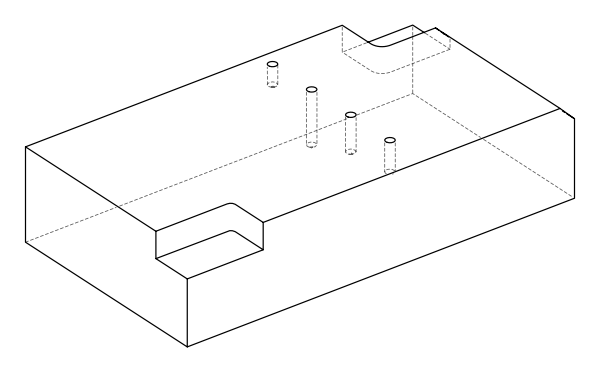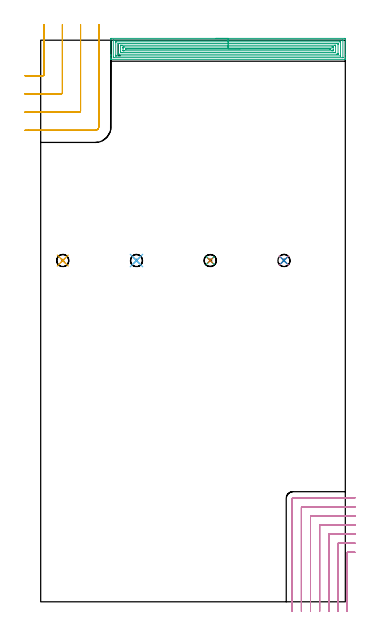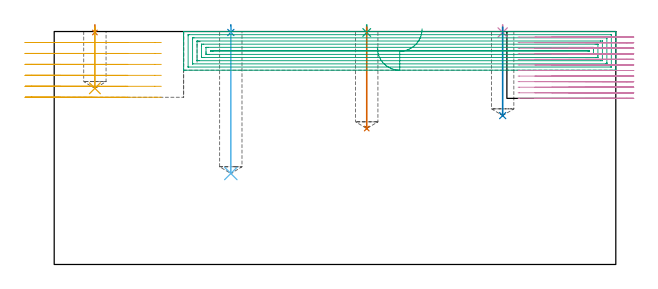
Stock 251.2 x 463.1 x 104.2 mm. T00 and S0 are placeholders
(PLAN: 11 operations, 4 tool changes, 36.3 min)
(1 SPOT_DRILL | STEP1POCKET | NXT0321_9005460120000 | 0.03 min | 0 mm3)
(2 SPOT_DRILL_1 | STEP1POCKET_1 | NXT0321_9005460120000 | 0.03 min | 1 mm3)
(3 SPOT_DRILL_2 | STEP1POCKET_2 | NXT0321_9005460120000 | 0.03 min | 1 mm3)
(4 SPOT_DRILL_3 | STEP1POCKET_3 | NXT0321_9005460120000 | 0.03 min | 0 mm3)
(5 DRILL_BLIND_HOLE_INTO_CENTER | STEP1POCKET | UGT0301_032 | 0.11 min | 1826 mm3)
(6 DRILL_BLIND_HOLE_INTO_CENTER_1 | STEP1POCKET_1 | UGT0301_032 | 0.26 min | 4799 mm3)
(7 DRILL_BLIND_HOLE_INTO_CENTER_2 | STEP1POCKET_2 | UGT0301_032 | 0.18 min | 3230 mm3)
(8 DRILL_BLIND_HOLE_INTO_CENTER_3 | STEP1POCKET_3 | UGT0301_032 | 0.16 min | 2776 mm3)
(9 AREA_MILL | FG_CHAMFER_SURFACE | UGT0205_001 | 11.02 min | 30059 mm3)
(10 MILL_CORNER_NOTCH_RECTANGULAR | CORNER_NOTCH_RECTANGULAR | NXT0201_013 | Follow Part, ap 2.5, ae 75% | 18.94 min | 132044 mm3)
(11 MILL_CORNER_NOTCH_RECTANGULAR_1 | CORNER_NOTCH_RECTANGULAR_1 | UGT0201_136 | Follow Part, ap 5, ae 75% | 5.52 min | 141330 mm3)
(TOOL NXT0321_9005460120000 | NC Spot Drill, 142deg, 12mm, Carbide, Uncoated | D12 PA142 FL30 Z2)
(TOOL UGT0301_032 | Twist Drill 10 mm | D10 PA118 FL87 Z2)
(TOOL UGT0205_001 | Chamfer Mill 20 x 3 x 45 deg. | D20 FL50 Z2)
(TOOL NXT0201_013 | ENDMILL 10mm | D10 FL30 Z4)
(TOOL UGT0201_136 | Carbide End Mill 20.0 | D20 FL30 Z4)
(OP 1 SPOT_DRILL)
G17 G21 G94 G90
T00 M6
G54
G17 G0 G90 X18.2 Y281.4 S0 M3
G43 Z114.2 H0
G94 G81 G98 Z103.77 F250. R107.2
G80
M5
M2
(OP 2 SPOT_DRILL_1)
G17 G21 G94 G90
T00 M6
G54
G17 G0 G90 X79. Y281.4 S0 M3
G43 Z114.2 H0
G94 G81 G98 Z103.77 F250. R107.2
G80
M5
M2
(OP 3 SPOT_DRILL_2)
G17 G21 G94 G90
T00 M6
G54
G17 G0 G90 X139.8 Y281.4 S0 M3
G43 Z114.2 H0
G94 G81 G98 Z103.77 F250. R107.2
G80
M5
M2
(OP 4 SPOT_DRILL_3)
G17 G21 G94 G90
T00 M6
G54
G17 G0 G90 X200.6 Y281.4 S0 M3
G43 Z114.2 H0
G94 G81 G98 Z103.77 F250. R107.2
G80
M5
M2
(OP 5 DRILL_BLIND_HOLE_INTO_CENTER)
G17 G21 G94 G90
T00 M6
G54
G17 G0 G90 X18.2 Y281.4 S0 M3
G43 Z114.2 H0
G94 G81 G98 Z78.8 F250. R106.2
G80
M5
M2
(OP 6 DRILL_BLIND_HOLE_INTO_CENTER_1)
G17 G21 G94 G90
T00 M6
G54
G17 G0 G90 X79. Y281.4 S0 M3
G43 Z114.2 H0
G94 G81 G98 Z40.7 F250. R106.2
G80
M5
M2
(OP 7 DRILL_BLIND_HOLE_INTO_CENTER_2)
G17 G21 G94 G90
T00 M6
G54
G17 G0 G90 X139.8 Y281.4 S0 M3
G43 Z114.2 H0
G94 G81 G98 Z60.8 F250. R106.2
G80
M5
M2
(OP 8 DRILL_BLIND_HOLE_INTO_CENTER_3)
G17 G21 G94 G90
T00 M6
G54
G17 G0 G90 X200.6 Y281.4 S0 M3
G43 Z114.2 H0
G94 G81 G98 Z66.6 F250. R106.2
G80
M5
M2
(OP 9 AREA_MILL)
G17 G21 G94 G90
T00 M6
G54
G17 G0 G90 X144.55 Y464.6 S1061 M3
G43 Z114.2 H0
Z96.9
G94 G1 X144.588 Z96.028 F250.
X144.702 Z95.164
X144.891 Z94.312
X145.153 Z93.48
X145.487 Z92.674
X145.89 Z91.9
X146.359 Z91.164
X146.89 Z90.472
X147.479 Z89.829
X148.122 Z89.24
X148.814 Z88.709
X149.55 Z88.24
X150.324 Z87.837
X151.13 Z87.503
X151.962 Z87.241
X152.814 Z87.052
X153.678 Z86.938
X154.55 Z86.9
X250.582
X250.866 Y464.597 Z86.902
X251.19 Y464.592 Z86.906
X251.2 Y464.262 Z87.235
Y451.209 Z100.286
Y448.806 Z102.689
Y448.122 Z103.377
Y447.769 Z103.73
Y447.364 Z104.128
X251.19 Y447.303 Z104.188
X251.029 Y447.3 Z104.2
X58.071
X57.91 Y447.303 Z104.188
X57.904 Y447.335 Z104.156
X57.902 Y447.363 Z104.129
X57.9 Y447.769 Z103.73
Y448.122 Z103.377
Y448.806 Z102.689
Y450.041 Z101.456
Y450.592 Z100.902
Y451.209 Z100.286
X57.901 Y463.987 Z87.51
X57.906 Y464.593 Z86.904
X57.909 Y464.595 Z86.902
X58.518 Y464.6 Z86.9
X154.55
Y463.186 Z88.314
X248.796
X249.185 Y463.179 Z88.321
X249.19 Y463.151 Z88.349
X249.194 Y463.094 Z88.406
X249.199 Y462.691 Z88.809
Y448.806 Z102.694
X249.197 Y448.756 Z102.744
X249.194 Y448.731 Z102.769
X249.192 Y448.724 Z102.776
X249.162 Y448.721 Z102.779
X248.979 Y448.716 Z102.784
X248.887 Y448.715 Z102.785
X60.304 Y448.714 Z102.786
X59.915 Y448.721 Z102.779
X59.91 Y448.749 Z102.751
X59.906 Y448.806 Z102.694
X59.901 Y449.209 Z102.291
Y463.094 Z88.406
X59.903 Y463.144 Z88.356
X59.906 Y463.169 Z88.331
X59.908 Y463.176 Z88.324
X59.938 Y463.179 Z88.321
X60.121 Y463.184 Z88.316
X60.213 Y463.185 Z88.315
X154.55 Y463.186 Z88.314
Y461.771 Z89.729
X246.546
X247.009 Y461.769 Z89.731
X247.163 Y461.766 Z89.734
X247.182 Y461.765 Z89.735
X247.19 Y461.727 Z89.773
X247.195 Y461.626 Z89.874
X247.198 Y461.499 Z90.001
X247.2 Y461.308 Z90.192
Y461.117 Z90.383
Y450.402 Z101.098
X247.196 Y450.21 Z101.29
X247.192 Y450.156 Z101.344
X247.188 Y450.134 Z101.366
X247.181 Y450.133 Z101.367
X247.125 Y450.13 Z101.37
X247.009 Y450.129 Z101.371
X62.554
X62.091 Y450.131 Z101.369
X61.938 Y450.134 Z101.366
X61.918 Y450.135 Z101.365
X61.91 Y450.173 Z101.327
X61.905 Y450.274 Z101.226
X61.902 Y450.401 Z101.099
X61.9 Y450.592 Z100.908
Y450.783 Z100.717
Y461.499 Z90.001
X61.904 Y461.69 Z89.81
X61.908 Y461.744 Z89.756
X61.912 Y461.766 Z89.734
X61.919 Y461.767 Z89.733
X61.975 Y461.77 Z89.73
X62.091 Y461.771 Z89.729
X154.55
Y460.357 Z91.143
X244.387
X245.168 Y460.352 Z91.148
X245.185 Y460.351 Z91.149
X245.19 Y460.336 Z91.164
X245.195 Y460.285 Z91.215
X245.198 Y460.179 Z91.321
X245.2 Y459.968 Z91.532
Y459.544 Z91.956
Y451.943 Z99.557
X245.198 Y451.725 Z99.775
X245.194 Y451.616 Z99.884
X245.19 Y451.563 Z99.937
X245.184 Y451.549 Z99.951
X245.16 Y451.548 Z99.952
X244.329 Y451.543 Z99.957
X244.271
X64.713
X63.932 Y451.548 Z99.952
X63.915 Y451.549 Z99.951
X63.91 Y451.564 Z99.936
X63.905 Y451.615 Z99.885
X63.902 Y451.721 Z99.779
X63.9 Y453.271 Z98.229
Y459.957 Z91.543
X63.902 Y460.175 Z91.325
X63.906 Y460.284 Z91.216
X63.91 Y460.337 Z91.163
X63.916 Y460.351 Z91.149
X63.94 Y460.352 Z91.148
X64.771 Y460.357 Z91.143
X64.829
X154.55
Y458.943 Z92.557
X242.228
X242.542 Y458.942 Z92.558
X243.126 Y458.938 Z92.562
X243.174 Y458.936 Z92.564
X243.19 Y458.925 Z92.575
X243.196 Y458.868 Z92.632
X243.199 Y458.629 Z92.871
X243.2 Y457.972 Z93.528
X243.199 Y453.107 Z98.393
X243.197 Y453.025 Z98.475
X243.194 Y452.984 Z98.516
X243.191 Y452.968 Z98.532
X243.169 Y452.964 Z98.536
X242.854 Y452.959 Z98.541
X242.542 Y452.958 Z98.542
X241.963 Y452.957 Z98.543
X66.872
X66.558 Y452.958 Z98.542
X65.974 Y452.962 Z98.539
X65.926 Y452.964 Z98.536
X65.91 Y452.975 Z98.525
X65.904 Y453.032 Z98.468
X65.902 Y453.271 Z98.229
X65.9 Y453.928 Z97.572
X65.901 Y458.793 Z92.707
X65.903 Y458.875 Z92.625
X65.906 Y458.916 Z92.584
X65.909 Y458.932 Z92.568
X65.931 Y458.936 Z92.564
X66.246 Y458.941 Z92.559
X66.558 Y458.942 Z92.558
X67.137 Y458.943 Z92.557
X154.55
Y457.529 Z93.971
X240.07
X240.756 Y457.528 Z93.972
X240.966 Y457.526 Z93.974
X241.125 Y457.522 Z93.978
X241.19 Y457.516 Z93.984
X241.193 Y457.478 Z94.022
X241.198 Y457.294 Z94.206
X241.2 Y455.506 Z95.994
X241.199 Y455.057 Z96.443
X241.197 Y454.616 Z96.884
X241.19 Y454.466 Z97.034
X241.176 Y454.378 Z97.122
X241.099 Y454.376 Z97.124
X240.756 Y454.373 Z97.127
X240.548 Y454.371 Z97.129
X239.862
X69.03
X68.344 Y454.372 Z97.128
X68.134 Y454.374 Z97.126
X67.976 Y454.378 Z97.122
X67.91 Y454.384 Z97.116
X67.907 Y454.422 Z97.078
X67.902 Y454.606 Z96.894
X67.9 Y456.394 Z95.106
X67.901 Y456.843 Z94.657
X67.904 Y457.284 Z94.216
X67.91 Y457.435 Z94.065
X67.924 Y457.522 Z93.978
X68.002 Y457.524 Z93.976
X68.344 Y457.527 Z93.973
X68.552 Y457.529 Z93.971
X69.238
X154.55
Y456.115 Z95.385
X238.805 Y456.114 Z95.386
X238.969 Z95.387
X239.134 Y456.11 Z95.39
X239.178 Y456.108 Z95.392
X239.191 Y456.103 Z95.397
X239.193 Y456.088 Z95.412
X239.197 Y456.027 Z95.473
X239.196 Y455.95 Z95.55
X239.19 Y455.835 Z95.665
X239.18 Y455.792 Z95.708
X239.13 Y455.79 Z95.71
X238.969 Y455.788 Z95.712
X238.24 Y455.785 Z95.715
X238.076
X70.295 Y455.786 Z95.714
X70.131
X69.967 Y455.79 Z95.71
X69.922 Y455.792 Z95.708
X69.909 Y455.797 Z95.703
X69.907 Y455.812 Z95.688
X69.903 Y455.873 Z95.627
X69.904 Y455.95 Z95.55
X69.91 Y456.065 Z95.435
X69.92 Y456.108 Z95.392
X69.97 Y456.11 Z95.39
X70.131 Y456.112 Z95.388
X70.86 Y456.115 Z95.385
X71.024
X154.55
X155.422 Z95.423
X156.287 Z95.537
X157.138 Z95.726
X157.97 Z95.988
X158.776 Z96.322
X159.55 Z96.725
X160.286 Z97.194
X160.978 Z97.725
X161.621 Z98.314
X162.21 Z98.957
X162.742 Z99.65
X163.21 Z100.385
X163.613 Z101.159
X163.947 Z101.965
X164.209 Z102.797
X164.398 Z103.649
X164.512 Z104.514
X164.55 Z105.385
G0 Z114.2
M5
M2
(OP 10 MILL_CORNER_NOTCH_RECTANGULAR)
G17 G21 G94 G90
T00 M6
G54
G17 G0 G90 X259.2 Y40.8 S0 M3
G43 Z114.2 H0
Z101.708
G94 G1 X256.2 F250.
X252.996 F500.
G3 X252.5 Y40.304 R0.5
G1 Y-4.828
Y-7.828 F250.
G0 Z114.2
X259.2 Y48.3
Z101.708
G1 X256.2
X245.496 F500.
G3 X245. Y47.804 R0.5
G1 Y-5.
Y-8. F250.
G0 Z114.2
X259.2 Y55.8
Z101.708
G1 X256.2
X237.996 F500.
G3 X237.5 Y55.304 R0.5
G1 Y-5.
Y-8. F250.
G0 Z114.2
X259.2 Y63.3
Z101.708
G1 X256.2
X230.496 F500.
G3 X230. Y62.804 R0.5
G1 Y-5.
Y-8. F250.
G0 Z114.2
X259.2 Y70.8
Z101.708
G1 X256.2
X222.996 F500.
G3 X222.5 Y70.304 R0.5
G1 Y-5.
Y-8. F250.
G0 Z114.2
X259.2 Y78.3
Z101.708
G1 X256.2
X215.496 F500.
G3 X215. Y77.804 R0.5
G1 Y-5.
Y-8. F250.
G0 Z114.2
X259.2 Y85.8
Z101.708
G1 X256.2
X207.997 F500.
G3 X207.5 Y85.303 R0.5
G1 Y-5.
Y-8. F250.
G0 Z114.2
X259.2 Y40.8
Z99.217
G1 X256.2
X252.996 F500.
G3 X252.5 Y40.304 R0.5
G1 Y-4.828
Y-7.828 F250.
G0 Z114.2
X259.2 Y48.3
Z99.217
G1 X256.2
X245.496 F500.
G3 X245. Y47.804 R0.5
G1 Y-5.
Y-8. F250.
G0 Z114.2
X259.2 Y55.8
Z99.217
G1 X256.2
X237.996 F500.
G3 X237.5 Y55.304 R0.5
G1 Y-5.
Y-8. F250.
G0 Z114.2
X259.2 Y63.3
Z99.217
G1 X256.2
X230.496 F500.
G3 X230. Y62.804 R0.5
G1 Y-5.
Y-8. F250.
G0 Z114.2
X259.2 Y70.8
Z99.217
G1 X256.2
X222.996 F500.
G3 X222.5 Y70.304 R0.5
G1 Y-5.
Y-8. F250.
G0 Z114.2
X259.2 Y78.3
Z99.217
G1 X256.2
X215.496 F500.
G3 X215. Y77.804 R0.5
G1 Y-5.
Y-8. F250.
G0 Z114.2
X259.2 Y85.8
Z99.217
G1 X256.2
X207.997 F500.
G3 X207.5 Y85.303 R0.5
G1 Y-5.
Y-8. F250.
G0 Z114.2
X259.2 Y40.8
Z96.725
G1 X256.2
X252.996 F500.
G3 X252.5 Y40.304 R0.5
G1 Y-4.828
Y-7.828 F250.
G0 Z114.2
X259.2 Y48.3
Z96.725
G1 X256.2
X245.496 F500.
G3 X245. Y47.804 R0.5
G1 Y-5.
Y-8. F250.
G0 Z114.2
X259.2 Y55.8
Z96.725
G1 X256.2
X237.996 F500.
G3 X237.5 Y55.304 R0.5
G1 Y-5.
Y-8. F250.
G0 Z114.2
X259.2 Y63.3
Z96.725
G1 X256.2
X230.496 F500.
G3 X230. Y62.804 R0.5
G1 Y-5.
Y-8. F250.
G0 Z114.2
X259.2 Y70.8
Z96.725
G1 X256.2
X222.996 F500.
G3 X222.5 Y70.304 R0.5
G1 Y-5.
Y-8. F250.
G0 Z114.2
X259.2 Y78.3
Z96.725
G1 X256.2
X215.496 F500.
G3 X215. Y77.804 R0.5
G1 Y-5.
Y-8. F250.
G0 Z114.2
X259.2 Y85.8
Z96.725
G1 X256.2
X207.997 F500.
G3 X207.5 Y85.303 R0.5
G1 Y-5.
Y-8. F250.
G0 Z114.2
X259.2 Y40.8
Z94.233
G1 X256.2
X252.996 F500.
G3 X252.5 Y40.305 R0.5
G1 Y-4.828
Y-7.828 F250.
G0 Z114.2
X259.2 Y48.3
Z94.233
G1 X256.2
X245.496 F500.
G3 X245. Y47.804 R0.5
G1 Y-5.
Y-8. F250.
G0 Z114.2
X259.2 Y55.8
Z94.233
G1 X256.2
X237.996 F500.
G3 X237.5 Y55.304 R0.5
G1 Y-5.
Y-8. F250.
G0 Z114.2
X259.2 Y63.3
Z94.233
G1 X256.2
X230.496 F500.
G3 X230. Y62.804 R0.5
G1 Y-5.
Y-8. F250.
G0 Z114.2
X259.2 Y70.8
Z94.233
G1 X256.2
X222.996 F500.
G3 X222.5 Y70.304 R0.5
G1 Y-5.
Y-8. F250.
G0 Z114.2
X259.2 Y78.3
Z94.233
G1 X256.2
X215.496 F500.
G3 X215. Y77.804 R0.5
G1 Y-5.
Y-8. F250.
G0 Z114.2
X259.2 Y85.8
Z94.233
G1 X256.2
X207.997 F500.
G3 X207.5 Y85.303 R0.5
G1 Y-5.
Y-8. F250.
G0 Z114.2
X259.2 Y40.8
Z91.742
G1 X256.2
X252.996 F500.
G3 X252.5 Y40.305 R0.5
G1 Y-4.828
Y-7.828 F250.
G0 Z114.2
X259.2 Y48.3
Z91.742
G1 X256.2
X245.496 F500.
G3 X245. Y47.804 R0.5
G1 Y-5.
Y-8. F250.
G0 Z114.2
X259.2 Y55.8
Z91.742
G1 X256.2
X237.996 F500.
G3 X237.5 Y55.304 R0.5
G1 Y-5.
Y-8. F250.
G0 Z114.2
X259.2 Y63.3
Z91.742
G1 X256.2
X230.496 F500.
G3 X230. Y62.804 R0.5
G1 Y-5.
Y-8. F250.
G0 Z114.2
X259.2 Y70.8
Z91.742
G1 X256.2
X222.996 F500.
G3 X222.5 Y70.304 R0.5
G1 Y-5.
Y-8. F250.
G0 Z114.2
X259.2 Y78.3
Z91.742
G1 X256.2
X215.496 F500.
G3 X215. Y77.804 R0.5
G1 Y-5.
Y-8. F250.
G0 Z114.2
X259.2 Y85.8
Z91.742
G1 X256.2
X207.997 F500.
G3 X207.5 Y85.303 R0.5
G1 Y-5.
Y-8. F250.
G0 Z114.2
X259.2 Y40.8
Z89.25
G1 X256.2
X252.996 F500.
G3 X252.5 Y40.305 R0.5
G1 Y-4.828
Y-7.828 F250.
G0 Z114.2
X259.2 Y48.3
Z89.25
G1 X256.2
X245.496 F500.
G3 X245. Y47.804 R0.5
G1 Y-5.
Y-8. F250.
G0 Z114.2
X259.2 Y55.8
Z89.25
G1 X256.2
X237.996 F500.
G3 X237.5 Y55.304 R0.5
G1 Y-5.
Y-8. F250.
G0 Z114.2
X259.2 Y63.3
Z89.25
G1 X256.2
X230.496 F500.
G3 X230. Y62.804 R0.5
G1 Y-5.
Y-8. F250.
G0 Z114.2
X259.2 Y70.8
Z89.25
G1 X256.2
X222.996 F500.
G3 X222.5 Y70.304 R0.5
G1 Y-5.
Y-8. F250.
G0 Z114.2
X259.2 Y78.3
Z89.25
G1 X256.2
X215.496 F500.
G3 X215. Y77.804 R0.5
G1 Y-5.
Y-8. F250.
G0 Z114.2
X259.2 Y85.8
Z89.25
G1 X256.2
X207.997 F500.
G3 X207.5 Y85.303 R0.5
G1 Y-5.
Y-8. F250.
G0 Z114.2
X259.2 Y40.8
Z86.758
G1 X256.2
X252.996 F500.
G3 X252.5 Y40.305 R0.5
G1 Y-4.828
Y-7.828 F250.
G0 Z114.2
X259.2 Y48.3
Z86.758
G1 X256.2
X245.496 F500.
G3 X245. Y47.804 R0.5
G1 Y-5.
Y-8. F250.
G0 Z114.2
X259.2 Y55.8
Z86.758
G1 X256.2
X237.996 F500.
G3 X237.5 Y55.304 R0.5
G1 Y-5.
Y-8. F250.
G0 Z114.2
X259.2 Y63.3
Z86.758
G1 X256.2
X230.496 F500.
G3 X230. Y62.804 R0.5
G1 Y-5.
Y-8. F250.
G0 Z114.2
X259.2 Y70.8
Z86.758
G1 X256.2
X222.996 F500.
G3 X222.5 Y70.304 R0.5
G1 Y-5.
Y-8. F250.
G0 Z114.2
X259.2 Y78.3
Z86.758
G1 X256.2
X215.496 F500.
G3 X215. Y77.804 R0.5
G1 Y-5.
Y-8. F250.
G0 Z114.2
X259.2 Y85.8
Z86.758
G1 X256.2
X207.997 F500.
G3 X207.5 Y85.303 R0.5
G1 Y-5.
Y-8. F250.
G0 Z114.2
X259.2 Y40.8
Z84.267
G1 X256.2
X252.996 F500.
G3 X252.5 Y40.305 R0.5
G1 Y-4.828
Y-7.828 F250.
G0 Z114.2
X259.2 Y48.3
Z84.267
G1 X256.2
X245.496 F500.
G3 X245. Y47.804 R0.5
G1 Y-5.
Y-8. F250.
G0 Z114.2
X259.2 Y55.8
Z84.267
G1 X256.2
X237.996 F500.
G3 X237.5 Y55.304 R0.5
G1 Y-5.
Y-8. F250.
G0 Z114.2
X259.2 Y63.3
Z84.267
G1 X256.2
X230.496 F500.
G3 X230. Y62.804 R0.5
G1 Y-5.
Y-8. F250.
G0 Z114.2
X259.2 Y70.8
Z84.267
G1 X256.2
X222.996 F500.
G3 X222.5 Y70.304 R0.5
G1 Y-5.
Y-8. F250.
G0 Z114.2
X259.2 Y78.3
Z84.267
G1 X256.2
X215.496 F500.
G3 X215. Y77.804 R0.5
G1 Y-5.
Y-8. F250.
G0 Z114.2
X259.2 Y85.8
Z84.267
G1 X256.2
X207.997 F500.
G3 X207.5 Y85.303 R0.5
G1 Y-5.
Y-8. F250.
G0 Z114.2
X259.2 Y40.8
Z81.775
G1 X256.2
X252.996 F500.
G3 X252.5 Y40.305 R0.5
G1 Y-4.828
Y-7.828 F250.
G0 Z114.2
X259.2 Y48.3
Z81.775
G1 X256.2
X245.496 F500.
G3 X245. Y47.804 R0.5
G1 Y-5.
Y-8. F250.
G0 Z114.2
X259.2 Y55.8
Z81.775
G1 X256.2
X237.996 F500.
G3 X237.5 Y55.304 R0.5
G1 Y-5.
Y-8. F250.
G0 Z114.2
X259.2 Y63.3
Z81.775
G1 X256.2
X230.496 F500.
G3 X230. Y62.804 R0.5
G1 Y-5.
Y-8. F250.
G0 Z114.2
X259.2 Y70.8
Z81.775
G1 X256.2
X222.996 F500.
G3 X222.5 Y70.304 R0.5
G1 Y-5.
Y-8. F250.
G0 Z114.2
X259.2 Y78.3
Z81.775
G1 X256.2
X215.496 F500.
G3 X215. Y77.804 R0.5
G1 Y-5.
Y-8. F250.
G0 Z114.2
X259.2 Y85.8
Z81.775
G1 X256.2
X207.997 F500.
G3 X207.5 Y85.303 R0.5
G1 Y-5.
Y-8. F250.
G0 Z114.2
X259.2 Y40.8
Z79.283
G1 X256.2
X252.996 F500.
G3 X252.5 Y40.305 R0.5
G1 Y-4.828
Y-7.828 F250.
G0 Z114.2
X259.2 Y48.3
Z79.283
G1 X256.2
X245.496 F500.
G3 X245. Y47.804 R0.5
G1 Y-5.
Y-8. F250.
G0 Z114.2
X259.2 Y55.8
Z79.283
G1 X256.2
X237.996 F500.
G3 X237.5 Y55.304 R0.5
G1 Y-5.
Y-8. F250.
G0 Z114.2
X259.2 Y63.3
Z79.283
G1 X256.2
X230.496 F500.
G3 X230. Y62.804 R0.5
G1 Y-5.
Y-8. F250.
G0 Z114.2
X259.2 Y70.8
Z79.283
G1 X256.2
X222.996 F500.
G3 X222.5 Y70.304 R0.5
G1 Y-5.
Y-8. F250.
G0 Z114.2
X259.2 Y78.3
Z79.283
G1 X256.2
X215.496 F500.
G3 X215. Y77.804 R0.5
G1 Y-5.
Y-8. F250.
G0 Z114.2
X259.2 Y85.8
Z79.283
G1 X256.2
X207.997 F500.
G3 X207.5 Y85.303 R0.5
G1 Y-5.
Y-8. F250.
G0 Z114.2
X259.2 Y40.8
Z76.792
G1 X256.2
X252.996 F500.
G3 X252.5 Y40.305 R0.5
G1 Y-4.828
Y-7.828 F250.
G0 Z114.2
X259.2 Y48.3
Z76.792
G1 X256.2
X245.496 F500.
G3 X245. Y47.804 R0.5
G1 Y-5.
Y-8. F250.
G0 Z114.2
X259.2 Y55.8
Z76.792
G1 X256.2
X237.996 F500.
G3 X237.5 Y55.304 R0.5
G1 Y-5.
Y-8. F250.
G0 Z114.2
X259.2 Y63.3
Z76.792
G1 X256.2
X230.496 F500.
G3 X230. Y62.804 R0.5
G1 Y-5.
Y-8. F250.
G0 Z114.2
X259.2 Y70.8
Z76.792
G1 X256.2
X222.996 F500.
G3 X222.5 Y70.304 R0.5
G1 Y-5.
Y-8. F250.
G0 Z114.2
X259.2 Y78.3
Z76.792
G1 X256.2
X215.496 F500.
G3 X215. Y77.804 R0.5
G1 Y-5.
Y-8. F250.
G0 Z114.2
X259.2 Y85.8
Z76.792
G1 X256.2
X207.997 F500.
G3 X207.5 Y85.303 R0.5
G1 Y-5.
Y-8. F250.
G0 Z114.2
X259.2 Y40.8
Z74.3
G1 X256.2
X252.996 F500.
G3 X252.5 Y40.305 R0.5
G1 Y-4.828
Y-7.828 F250.
G0 Z114.2
X259.2 Y48.3
Z74.3
G1 X256.2
X245.496 F500.
G3 X245. Y47.804 R0.5
G1 Y-5.
Y-8. F250.
G0 Z114.2
X259.2 Y55.8
Z74.3
G1 X256.2
X237.996 F500.
G3 X237.5 Y55.304 R0.5
G1 Y-5.
Y-8. F250.
G0 Z114.2
X259.2 Y63.3
Z74.3
G1 X256.2
X230.496 F500.
G3 X230. Y62.804 R0.5
G1 Y-5.
Y-8. F250.
G0 Z114.2
X259.2 Y70.8
Z74.3
G1 X256.2
X222.996 F500.
G3 X222.5 Y70.304 R0.5
G1 Y-5.
Y-8. F250.
G0 Z114.2
X259.2 Y78.3
Z74.3
G1 X256.2
X215.496 F500.
G3 X215. Y77.804 R0.5
G1 Y-5.
Y-8. F250.
G0 Z114.2
X259.2 Y85.8
Z74.3
G1 X256.2
X207.997 F500.
G3 X207.5 Y85.303 R0.5
G1 Y-5.
Y-8. F250.
G0 Z114.2
M5
M2
(OP 11 MILL_CORNER_NOTCH_RECTANGULAR_1)
G17 G21 G94 G90
T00 M6
G54
G17 G0 G90 X-13. Y433.8 S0 M3
G43 Z114.2 H0
Z99.3
G94 G1 X-10. F250.
X1.906 F500.
G3 X2.9 Y434.794 R1.
G1 Y473.1
Y476.1 F250.
G0 Z114.2
X-13. Y418.8
Z99.3
G1 X-10.
X16.905 F500.
G3 X17.9 Y419.795 R1.
G1 Y473.1
Y476.1 F250.
G0 Z114.2
X-13. Y403.8
Z99.3
G1 X-10.
X31.905 F500.
G3 X32.9 Y404.795 R1.
G1 Y473.1
Y476.1 F250.
G0 Z114.2
X-13. Y388.8
Z99.3
G1 X-10.
X45. F500.
G3 X47.9 Y391.7 R2.9
G1 Y473.1
Y476.1 F250.
G0 Z114.2
X-13. Y433.8
Z94.4
G1 X-10.
X1.906 F500.
G3 X2.9 Y434.794 R1.
G1 Y473.1
Y476.1 F250.
G0 Z114.2
X-13. Y418.8
Z94.4
G1 X-10.
X16.905 F500.
G3 X17.9 Y419.795 R1.
G1 Y473.1
Y476.1 F250.
G0 Z114.2
X-13. Y403.8
Z94.4
G1 X-10.
X31.905 F500.
G3 X32.9 Y404.795 R1.
G1 Y473.1
Y476.1 F250.
G0 Z114.2
X-13. Y388.8
Z94.4
G1 X-10.
X45. F500.
G3 X47.9 Y391.7 R2.9
G1 Y473.1
Y476.1 F250.
G0 Z114.2
X-13. Y433.8
Z89.5
G1 X-10.
X1.906 F500.
G3 X2.9 Y434.794 R1.
G1 Y473.1
Y476.1 F250.
G0 Z114.2
X-13. Y418.8
Z89.5
G1 X-10.
X16.905 F500.
G3 X17.9 Y419.795 R1.
G1 Y473.1
Y476.1 F250.
G0 Z114.2
X-13. Y403.8
Z89.5
G1 X-10.
X31.905 F500.
G3 X32.9 Y404.795 R1.
G1 Y473.1
Y476.1 F250.
G0 Z114.2
X-13. Y388.8
Z89.5
G1 X-10.
X45. F500.
G3 X47.9 Y391.7 R2.9
G1 Y473.1
Y476.1 F250.
G0 Z114.2
X-13. Y433.8
Z84.6
G1 X-10.
X1.906 F500.
G3 X2.9 Y434.794 R1.
G1 Y473.1
Y476.1 F250.
G0 Z114.2
X-13. Y418.8
Z84.6
G1 X-10.
X16.905 F500.
G3 X17.9 Y419.795 R1.
G1 Y473.1
Y476.1 F250.
G0 Z114.2
X-13. Y403.8
Z84.6
G1 X-10.
X31.905 F500.
G3 X32.9 Y404.795 R1.
G1 Y473.1
Y476.1 F250.
G0 Z114.2
X-13. Y388.8
Z84.6
G1 X-10.
X45. F500.
G3 X47.9 Y391.7 R2.9
G1 Y473.1
Y476.1 F250.
G0 Z114.2
X-13. Y433.8
Z79.7
G1 X-10.
X1.906 F500.
G3 X2.9 Y434.794 R1.
G1 Y473.1
Y476.1 F250.
G0 Z114.2
X-13. Y418.8
Z79.7
G1 X-10.
X16.905 F500.
G3 X17.9 Y419.795 R1.
G1 Y473.1
Y476.1 F250.
G0 Z114.2
X-13. Y403.8
Z79.7
G1 X-10.
X31.905 F500.
G3 X32.9 Y404.795 R1.
G1 Y473.1
Y476.1 F250.
G0 Z114.2
X-13. Y388.8
Z79.7
G1 X-10.
X45. F500.
G3 X47.9 Y391.7 R2.9
G1 Y473.1
Y476.1 F250.
G0 Z114.2
X-13. Y433.8
Z74.8
G1 X-10.
X1.906 F500.
G3 X2.9 Y434.794 R1.
G1 Y473.1
Y476.1 F250.
G0 Z114.2
X-13. Y418.8
Z74.8
G1 X-10.
X16.905 F500.
G3 X17.9 Y419.795 R1.
G1 Y473.1
Y476.1 F250.
G0 Z114.2
X-13. Y403.8
Z74.8
G1 X-10.
X31.905 F500.
G3 X32.9 Y404.795 R1.
G1 Y473.1
Y476.1 F250.
G0 Z114.2
X-13. Y388.8
Z74.8
G1 X-10.
X45. F500.
G3 X47.9 Y391.7 R2.9
G1 Y473.1
Y476.1 F250.
G0 Z114.2
M5
M2
